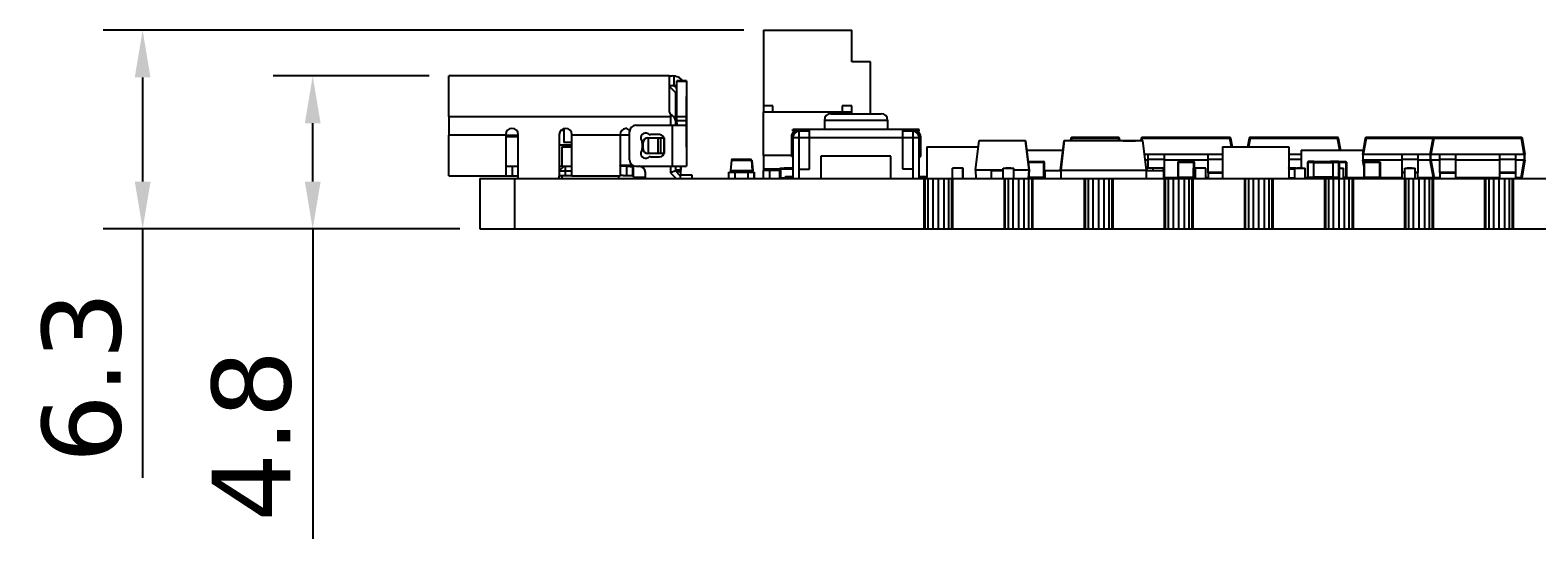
# Model space of a CAD drawing. Header units: millimetres. Extents: x 453.6 to 545.9, y 214.7 to 294.3.
# Drawn here: x 456.08 to 503.86, y 214.67 to 230.79 of the extents above; entities that cross this region are included whole.
import ezdxf

# ---------------------------------------------------------------- set-up
doc = ezdxf.new("R2010")
doc.units = ezdxf.units.MM
doc.header["$LTSCALE"] = 30.734
doc.header["$PDMODE"] = 3
doc.header["$PDSIZE"] = 0.3125
doc.layers.get('0').update_dxf_attribs({"linetype": 'CONTINUOUS'})
doc.layers.get('Defpoints').update_dxf_attribs({"linetype": 'CONTINUOUS'})
doc.layers.add('dim', color=6, linetype='CONTINUOUS', lineweight=9)
doc.styles.add('Verdana', font='verdana.ttf', dxfattribs={"height": 2.5})
doc.dimstyles.new('aaaaaaaa 3.0', dxfattribs={"dimtxt": 2.5, "dimasz": 1.5, "dimexe": 1.25, "dimexo": 0.625, "dimtad": 1, "dimdec": 1, "dimzin": 9, "dimdsep": 46, "dimtxsty": 'Verdana', "dimcen": 0, "dimazin": 0, "dimtfac": 1, "dimtofl": 0, "dimtmove": 0, "dimatfit": 3, "dimfxl": 1, "dimlwd": 25, "dimlwe": 25, "dimarcsym": 0})

# ---------------------------------------------------------------- blocks, each defined once
blk = doc.blocks.new('*D40')
at = {"layer": 'Defpoints', "color": 0}
for p in [(465.045, 229.34), (469.363, 229.34), (470.339, 224.491)]:
    blk.add_point(p, dxfattribs=at)
at = {"layer": 'dim', "color": 0, "lineweight": 25}
for p, q in [((468.738, 229.34), (463.795, 229.34)), ((465.045, 225.991), (465.045, 227.84)), ((469.714, 224.491), (463.795, 224.491)), ((465.045, 224.491), (465.045, 214.674))]:
    blk.add_line(p, q, dxfattribs=at)
at = {"layer": 'dim', "color": 0}
for points in [[(465.295, 227.84), (464.795, 227.84), (465.045, 229.34)], [(464.795, 225.991), (465.295, 225.991), (465.045, 224.491)]]:
    blk.add_solid(points, dxfattribs=at)
at = {"layer": 'dim', "color": 0, "insert": (463.113, 217.944), "char_height": 2.5, "attachment_point": 5, "rotation": 90, "style": 'Verdana'}
blk.add_mtext('4.8', dxfattribs=at)
blk = doc.blocks.new('*D41')
at = {"layer": 'Defpoints', "color": 0}
for p in [(479.336, 230.791), (459.652, 224.491), (470.339, 224.491)]:
    blk.add_point(p, dxfattribs=at)
at = {"layer": 'dim', "color": 0, "lineweight": 25}
for p, q in [((478.711, 230.791), (458.402, 230.791)), ((459.652, 229.291), (459.652, 225.991)), ((469.714, 224.491), (458.402, 224.491)), ((459.652, 224.491), (459.652, 216.607))]:
    blk.add_line(p, q, dxfattribs=at)
at = {"layer": 'dim', "color": 0}
for points in [[(459.902, 229.291), (459.402, 229.291), (459.652, 230.791)], [(459.402, 225.991), (459.902, 225.991), (459.652, 224.491)]]:
    blk.add_solid(points, dxfattribs=at)
at = {"layer": 'dim', "color": 0, "insert": (457.725, 219.799), "char_height": 2.5, "attachment_point": 5, "rotation": 90, "style": 'Verdana'}
blk.add_mtext('6.3', dxfattribs=at)

msp = doc.modelspace()

# ---------------------------------------------------------------- linework, layer by layer
at = {"linetype": 'Continuous'}
for p, q in [((479.336, 230.791), (479.336, 228.191)), ((479.336, 230.791), (482.136, 230.791)), ((482.136, 229.791), (482.136, 230.791)), ((469.363, 229.14), (469.363, 229.34)), ((476.343, 229.34), (469.363, 229.34)), ((476.343, 229.34), (476.343, 229.04)), ((476.344, 229.34), (476.444, 229.34)), ((476.494, 229.338), (476.494, 229.032)), ((482.736, 229.791), (482.136, 229.791)), ((482.736, 228.141), (482.736, 229.791)), ((469.363, 228.06), (469.363, 229.14)), ((476.343, 229.04), (476.343, 228.26)), ((476.543, 228.82), (476.343, 229.02)), ((476.344, 229.04), (476.593, 229.04)), ((476.345, 229.04), (476.345, 229.02)), ((476.545, 228.82), (476.345, 229.02)), ((476.547, 228.82), (476.347, 229.02)), ((476.593, 229.18), (476.593, 229.183)), ((476.893, 229.183), (476.593, 229.183)), ((476.593, 227.856), (476.593, 229.18)), ((476.593, 229.18), (476.893, 229.18)), ((476.893, 229.183), (476.893, 227.93)), ((476.543, 228.82), (476.543, 227.914)), ((476.545, 228.82), (476.545, 228.01)), ((476.547, 228.82), (476.547, 228.01)), ((476.895, 227.08), (476.895, 228.69)), ((476.895, 228.69), (476.895, 227.93)), ((476.897, 227.08), (476.897, 228.69)), ((479.636, 228.391), (479.336, 228.391)), ((479.636, 228.191), (479.636, 228.391)), ((481.836, 228.391), (481.836, 228.191)), ((482.136, 228.391), (481.836, 228.391)), ((482.136, 228.191), (482.136, 228.391)), ((469.363, 228.06), (469.363, 227.46)), ((469.363, 228.06), (476.393, 228.06)), ((476.393, 228.06), (476.393, 227.78)), ((476.479, 228.06), (476.543, 228.06)), ((476.543, 227.914), (476.543, 227.782)), ((476.593, 228.06), (476.893, 228.06)), ((476.593, 227.93), (476.893, 227.93)), ((476.893, 227.93), (476.893, 226.48)), ((479.337, 226.816), (479.337, 228.191)), ((482.137, 228.191), (479.337, 228.191)), ((481.271, 227.941), (481.271, 227.641)), ((481.271, 227.941), (483.273, 227.941)), ((481.471, 228.141), (483.071, 228.141)), ((482.137, 228.141), (482.137, 228.191)), ((483.271, 227.941), (483.271, 227.641)), ((483.273, 227.941), (483.273, 227.641)), ((469.363, 226.38), (469.363, 227.46)), ((471.163, 227.46), (469.363, 227.46)), ((471.163, 227.48), (471.163, 226.48)), ((471.563, 227.45), (471.163, 227.45)), ((471.563, 226.091), (471.563, 227.48)), ((472.863, 227.48), (472.863, 226.18)), ((473.003, 227.61), (472.914, 227.61)), ((473.003, 227.669), (473.003, 227.236)), ((473.263, 226.333), (473.263, 227.48)), ((475.093, 227.46), (473.263, 227.46)), ((474.793, 227.48), (474.793, 226.501)), ((475.093, 226.68), (475.093, 227.58)), ((475.293, 227.78), (476.874, 227.78)), ((476.043, 227.48), (475.759, 227.48)), ((476.443, 227.78), (476.443, 226.48)), ((480.271, 227.591), (480.271, 227.641)), ((484.271, 227.641), (480.271, 227.641)), ((480.794, 227.591), (480.271, 227.591)), ((480.47, 226.091), (480.471, 227.591)), ((480.794, 227.393), (480.794, 227.641)), ((483.747, 227.641), (483.747, 227.393)), ((484.273, 227.591), (483.747, 227.591)), ((484.071, 227.591), (484.07, 226.091)), ((484.271, 227.591), (484.271, 227.641)), ((484.273, 227.641), (484.271, 227.641)), ((484.273, 227.591), (484.273, 227.641)), ((471.563, 227.41), (471.163, 227.41)), ((471.165, 227.41), (471.165, 226.48)), ((471.167, 227.41), (471.167, 226.499)), ((472.863, 227.16), (473.263, 227.16)), ((472.865, 226.48), (472.865, 227.16)), ((472.867, 226.48), (472.867, 227.16)), ((472.943, 227.091), (472.943, 226.48)), ((472.943, 227.091), (473.263, 227.091)), ((473.263, 227.236), (473.003, 227.236)), ((475.493, 227.215), (475.493, 227.046)), ((475.523, 227.03), (475.523, 227.23)), ((475.673, 227.38), (476.184, 227.38)), ((475.677, 227.38), (475.677, 226.88)), ((475.995, 226.88), (475.995, 227.38)), ((476.079, 226.88), (476.079, 227.38)), ((476.185, 227.378), (476.185, 226.883)), ((476.193, 226.93), (476.193, 227.33)), ((476.895, 227.08), (476.895, 226.48)), ((476.897, 227.08), (476.897, 226.48)), ((480.221, 227.396), (480.221, 226.791)), ((480.271, 227.391), (480.271, 226.091)), ((480.271, 227.391), (480.794, 227.391)), ((480.794, 226.39), (480.794, 227.393)), ((480.794, 227.393), (483.747, 227.393)), ((480.794, 227.393), (483.747, 227.393)), ((483.747, 227.393), (483.747, 226.395)), ((483.747, 227.391), (484.271, 227.391)), ((484.271, 227.391), (484.271, 227.395)), ((484.271, 226.091), (484.271, 227.391)), ((484.321, 226.791), (484.321, 227.396)), ((484.323, 226.791), (484.323, 227.396)), ((484.515, 227.091), (484.515, 226.134)), ((484.515, 227.091), (486.148, 227.091)), ((486.057, 226.35), (486.173, 227.291)), ((486.173, 227.291), (487.642, 227.291)), ((487.757, 226.351), (487.642, 227.291)), ((487.643, 227.286), (487.758, 226.351)), ((487.679, 226.991), (488.837, 226.991)), ((488.758, 226.351), (488.874, 227.291)), ((488.772, 226.351), (488.887, 227.291)), ((488.874, 227.291), (491.357, 227.291)), ((489.082, 227.291), (489.097, 227.374)), ((489.116, 227.374), (489.102, 227.291)), ((489.116, 227.374), (489.116, 227.391)), ((490.594, 227.391), (489.116, 227.391)), ((489.116, 227.374), (490.594, 227.374)), ((490.594, 227.391), (490.594, 227.374)), ((490.609, 227.291), (490.594, 227.374)), ((490.614, 227.374), (490.629, 227.291)), ((490.629, 227.291), (490.614, 227.374)), ((490.747, 227.291), (490.747, 227.286)), ((490.747, 227.286), (491.138, 227.286)), ((491.138, 227.291), (491.138, 227.286)), ((491.314, 227.291), (491.329, 227.374)), ((491.349, 227.374), (491.334, 227.291)), ((491.349, 227.374), (491.349, 227.391)), ((494.127, 227.391), (491.349, 227.391)), ((491.349, 227.374), (494.127, 227.374)), ((491.357, 227.291), (491.472, 226.351)), ((493.896, 227.091), (493.896, 226.092)), ((493.896, 227.091), (495.996, 227.091)), ((494.127, 227.391), (494.127, 227.374)), ((494.177, 227.091), (494.127, 227.374)), ((494.146, 227.374), (494.196, 227.091)), ((494.696, 227.091), (494.746, 227.374)), ((494.766, 227.374), (494.716, 227.091)), ((494.766, 227.374), (494.766, 227.391)), ((497.544, 227.391), (494.766, 227.391)), ((494.766, 227.374), (497.544, 227.374)), ((495.996, 227.091), (495.996, 226.092)), ((495.997, 227.091), (495.997, 226.092)), ((496.387, 226.991), (496.387, 226.426)), ((496.387, 226.991), (498.362, 226.991)), ((497.544, 227.391), (497.544, 227.374)), ((497.611, 226.991), (497.544, 227.374)), ((497.563, 227.374), (497.631, 226.991)), ((498.338, 226.856), (498.429, 227.374)), ((498.449, 227.374), (498.357, 226.856)), ((498.449, 227.374), (498.449, 227.391)), ((503.37, 227.391), (498.449, 227.391)), ((498.449, 227.374), (500.573, 227.374)), ((500.482, 226.856), (500.573, 227.374)), ((500.593, 227.374), (500.501, 226.856)), ((500.593, 227.374), (500.593, 227.391)), ((500.593, 227.374), (503.37, 227.374)), ((503.37, 227.391), (503.37, 227.374)), ((503.462, 226.856), (503.37, 227.374)), ((503.39, 227.374), (503.482, 226.856)), ((471.163, 226.48), (471.163, 226.18)), ((471.164, 226.48), (471.563, 226.48)), ((471.364, 226.48), (471.364, 226.18)), ((473.013, 226.48), (472.863, 226.33)), ((472.863, 226.48), (473.263, 226.48)), ((473.063, 226.18), (473.063, 226.48)), ((474.793, 226.501), (474.793, 226.196)), ((475.21, 226.5), (474.793, 226.5)), ((474.993, 226.48), (474.993, 226.18)), ((474.993, 226.48), (475.094, 226.48)), ((475.141, 226.47), (475.213, 226.47)), ((475.193, 226.18), (475.193, 226.47)), ((475.213, 226.13), (475.213, 226.499)), ((475.293, 226.48), (476.893, 226.48)), ((476.184, 226.88), (475.673, 226.88)), ((475.759, 226.78), (476.043, 226.78)), ((476.393, 226.48), (476.393, 226.268)), ((476.543, 226.48), (476.543, 226.33)), ((476.713, 226.2), (476.713, 226.48)), ((476.715, 226.35), (476.715, 226.48)), ((476.716, 226.48), (476.716, 226.35)), ((476.717, 226.35), (476.717, 226.48)), ((478.322, 226.673), (478.293, 226.341)), ((478.322, 226.673), (478.965, 226.673)), ((478.945, 226.691), (478.342, 226.691)), ((478.947, 226.691), (478.945, 226.691)), ((478.993, 226.341), (478.965, 226.673)), ((478.994, 226.341), (478.965, 226.673)), ((478.965, 226.673), (478.967, 226.673)), ((478.995, 226.341), (478.967, 226.673)), ((478.967, 226.673), (478.995, 226.341)), ((479.337, 226.816), (479.337, 226.391)), ((480.221, 226.816), (479.337, 226.816)), ((480.271, 226.791), (480.221, 226.791)), ((481.157, 226.799), (481.157, 226.091)), ((483.378, 226.799), (481.157, 226.799)), ((483.378, 226.091), (483.378, 226.799)), ((484.271, 226.791), (484.323, 226.791)), ((484.273, 226.141), (484.273, 226.791)), ((487.726, 226.606), (488.24, 226.606)), ((487.74, 226.495), (487.74, 226.626)), ((487.74, 226.626), (488.22, 226.626)), ((488.22, 226.626), (488.22, 226.106)), ((488.24, 226.126), (488.24, 226.606)), ((488.24, 226.606), (488.24, 226.126)), ((493.896, 226.856), (491.41, 226.856)), ((491.538, 226.676), (491.432, 226.676)), ((491.538, 226.416), (491.538, 226.856)), ((491.538, 226.701), (492.038, 226.701)), ((492.038, 226.856), (492.038, 226.271)), ((493.438, 226.676), (492.038, 226.676)), ((492.476, 226.606), (492.476, 226.126)), ((492.476, 226.606), (492.996, 226.606)), ((492.496, 226.606), (492.496, 226.626)), ((492.496, 226.626), (492.976, 226.626)), ((492.496, 226.106), (492.496, 226.606)), ((492.976, 226.626), (492.976, 226.416)), ((492.996, 226.416), (492.996, 226.606)), ((492.996, 226.606), (492.996, 226.416)), ((493.438, 226.271), (493.438, 226.856)), ((493.438, 226.701), (493.896, 226.701)), ((493.896, 226.641), (493.896, 226.136)), ((493.896, 226.641), (493.896, 226.641)), ((496.387, 226.856), (495.997, 226.856)), ((495.997, 226.701), (496.387, 226.701)), ((496.59, 226.606), (496.59, 226.126)), ((496.59, 226.606), (496.79, 226.606)), ((496.61, 226.606), (496.61, 226.626)), ((496.79, 226.626), (496.61, 226.626)), ((496.61, 226.106), (496.61, 226.606)), ((496.79, 226.626), (496.79, 226.616)), ((496.79, 226.616), (496.79, 226.626)), ((496.79, 226.106), (496.79, 226.616)), ((497.39, 226.616), (496.79, 226.616)), ((496.79, 226.596), (497.39, 226.596)), ((497.32, 226.616), (497.32, 226.626)), ((497.57, 226.626), (497.32, 226.626)), ((497.39, 226.626), (497.39, 226.106)), ((497.39, 226.606), (497.59, 226.606)), ((497.57, 226.626), (497.57, 226.106)), ((497.57, 226.626), (497.8, 226.626)), ((497.59, 226.126), (497.59, 226.606)), ((497.59, 226.606), (497.59, 226.126)), ((497.59, 226.606), (497.82, 226.606)), ((497.8, 226.626), (497.8, 226.106)), ((497.82, 226.126), (497.82, 226.606)), ((497.82, 226.606), (497.82, 226.126)), ((498.338, 226.856), (498.338, 226.676)), ((498.371, 226.485), (498.338, 226.676)), ((498.357, 226.676), (498.371, 226.596)), ((499.588, 226.676), (498.357, 226.676)), ((498.358, 226.676), (498.358, 226.856)), ((500.482, 226.856), (498.358, 226.856)), ((498.371, 226.606), (498.371, 226.126)), ((498.371, 226.606), (498.891, 226.606)), ((498.391, 226.606), (498.391, 226.626)), ((498.391, 226.626), (498.872, 226.626)), ((498.391, 226.106), (498.391, 226.606)), ((498.871, 226.626), (498.871, 226.106)), ((498.891, 226.126), (498.891, 226.606)), ((498.892, 226.606), (498.892, 226.126)), ((499.588, 226.271), (499.588, 226.856)), ((499.588, 226.701), (500.088, 226.701)), ((500.088, 226.856), (500.088, 226.271)), ((500.482, 226.676), (500.088, 226.676)), ((500.482, 226.856), (500.482, 226.676)), ((500.582, 226.107), (500.482, 226.676)), ((500.782, 226.676), (500.501, 226.676)), ((500.501, 226.676), (500.602, 226.107)), ((500.502, 226.676), (500.502, 226.856)), ((503.462, 226.856), (500.502, 226.856)), ((500.782, 226.271), (500.782, 226.856)), ((500.782, 226.701), (501.282, 226.701)), ((501.282, 226.856), (501.282, 226.271)), ((502.682, 226.676), (501.282, 226.676)), ((502.682, 226.271), (502.682, 226.856)), ((502.682, 226.701), (503.182, 226.701)), ((503.182, 226.856), (503.182, 226.271)), ((503.462, 226.676), (503.182, 226.676)), ((503.362, 226.107), (503.462, 226.676)), ((503.482, 226.676), (503.381, 226.107)), ((503.462, 226.856), (503.462, 226.676)), ((503.482, 226.676), (503.482, 226.856)), ((469.363, 226.18), (469.363, 226.38)), ((469.363, 226.18), (471.163, 226.18)), ((470.333, 226.091), (470.332, 226.091)), ((470.339, 226.091), (470.339, 224.491)), ((470.339, 226.091), (531.75, 226.091)), ((471.164, 226.18), (471.563, 226.18)), ((471.439, 226.091), (471.439, 224.491)), ((472.863, 226.33), (473.258, 226.33)), ((473.247, 226.18), (472.863, 226.18)), ((472.943, 226.18), (472.943, 226.091)), ((473.258, 226.33), (473.262, 226.334)), ((473.263, 226.183), (473.263, 226.333)), ((473.263, 226.18), (474.793, 226.18)), ((474.743, 226.18), (474.743, 226.091)), ((474.743, 226.18), (474.743, 226.091)), ((475.193, 226.18), (474.993, 226.18)), ((475.213, 226.18), (475.194, 226.18)), ((475.213, 226.13), (475.593, 226.13)), ((475.413, 226.13), (475.413, 226.091)), ((475.593, 226.091), (475.593, 226.28)), ((476.543, 226.33), (476.393, 226.268)), ((476.393, 226.268), (476.571, 226.091)), ((476.713, 226.35), (476.543, 226.35)), ((476.693, 226.18), (476.543, 226.33)), ((476.713, 226.3), (476.573, 226.3)), ((477.072, 226.2), (476.673, 226.2)), ((476.693, 226.18), (476.693, 226.091)), ((477.072, 226.091), (477.072, 226.2)), ((477.074, 226.091), (477.074, 226.2)), ((478.243, 226.091), (478.243, 226.291)), ((478.243, 226.291), (479.043, 226.291)), ((478.293, 226.341), (478.293, 226.291)), ((478.293, 226.341), (478.995, 226.341)), ((478.443, 226.091), (478.443, 226.291)), ((478.843, 226.291), (478.843, 226.091)), ((478.993, 226.291), (478.993, 226.341)), ((478.994, 226.291), (478.994, 226.341)), ((478.995, 226.291), (478.995, 226.341)), ((478.995, 226.341), (478.995, 226.291)), ((479.043, 226.091), (479.043, 226.291)), ((479.044, 226.091), (479.044, 226.291)), ((479.044, 226.291), (479.045, 226.291)), ((479.045, 226.291), (479.045, 226.091)), ((479.045, 226.291), (479.045, 226.091)), ((479.337, 226.391), (479.337, 226.341)), ((479.858, 226.391), (479.337, 226.391)), ((479.337, 226.091), (479.337, 226.341)), ((479.858, 226.341), (479.337, 226.341)), ((479.537, 226.091), (479.537, 226.341)), ((479.858, 226.091), (479.858, 226.416)), ((479.858, 226.416), (480.271, 226.416)), ((479.883, 226.116), (479.883, 226.391)), ((480.271, 226.391), (479.883, 226.391)), ((479.883, 226.116), (480.021, 226.116)), ((479.908, 226.416), (479.908, 226.391)), ((479.958, 226.391), (479.958, 226.416)), ((479.958, 226.091), (479.958, 226.116)), ((479.958, 226.116), (479.958, 226.091)), ((479.994, 226.416), (479.994, 226.426)), ((479.994, 226.426), (480.096, 226.426)), ((480.021, 226.121), (480.021, 226.091)), ((480.021, 226.121), (480.271, 226.121)), ((480.041, 226.091), (480.041, 226.141)), ((480.271, 226.141), (480.041, 226.141)), ((480.045, 226.416), (480.045, 226.426)), ((480.096, 226.416), (480.096, 226.426)), ((480.11, 226.416), (480.11, 226.426)), ((480.11, 226.426), (480.212, 226.426)), ((480.212, 226.416), (480.212, 226.426)), ((480.225, 226.416), (480.225, 226.426)), ((480.225, 226.426), (480.271, 226.426)), ((480.47, 226.39), (480.794, 226.39)), ((483.747, 226.395), (484.07, 226.395)), ((484.501, 226.141), (484.271, 226.141)), ((484.271, 226.121), (484.521, 226.121)), ((484.425, 226.091), (484.425, 224.491)), ((484.455, 226.091), (484.455, 224.491)), ((484.501, 226.141), (484.501, 226.091)), ((484.503, 226.141), (484.501, 226.141)), ((484.503, 226.141), (484.503, 226.14)), ((484.521, 226.091), (484.521, 226.121)), ((484.523, 226.091), (484.523, 226.092)), ((484.554, 226.091), (484.554, 224.491)), ((484.703, 226.091), (484.703, 224.491)), ((484.879, 226.091), (484.879, 224.491)), ((485.054, 226.091), (485.054, 224.491)), ((485.203, 226.091), (485.203, 224.491)), ((485.302, 226.091), (485.302, 224.491)), ((485.331, 226.091), (485.331, 226.416)), ((485.661, 226.416), (485.331, 226.416)), ((485.332, 226.091), (485.332, 224.491)), ((485.423, 226.416), (485.423, 226.426)), ((485.423, 226.426), (485.585, 226.426)), ((485.427, 226.416), (485.427, 226.426)), ((485.577, 226.416), (485.577, 226.426)), ((485.581, 226.416), (485.581, 226.426)), ((485.581, 226.416), (485.581, 226.426)), ((485.585, 226.416), (485.585, 226.426)), ((485.661, 226.091), (485.661, 226.416)), ((485.661, 226.091), (485.661, 226.416)), ((485.666, 226.416), (485.661, 226.416)), ((485.666, 226.091), (485.666, 226.416)), ((485.666, 226.091), (485.666, 226.416)), ((485.842, 226.091), (485.842, 226.092)), ((486.042, 226.092), (486.042, 226.091)), ((486.942, 226.351), (486.057, 226.351)), ((486.057, 226.35), (486.071, 226.091)), ((486.557, 226.341), (486.557, 226.091)), ((486.557, 226.341), (486.942, 226.341)), ((486.942, 226.091), (486.942, 226.416)), ((486.942, 226.416), (487.272, 226.416)), ((486.965, 226.091), (486.965, 224.491)), ((486.995, 226.091), (486.995, 224.491)), ((487.023, 226.416), (487.023, 226.426)), ((487.023, 226.426), (487.181, 226.426)), ((487.094, 226.091), (487.094, 224.491)), ((487.102, 226.416), (487.102, 226.426)), ((487.181, 226.416), (487.181, 226.426)), ((487.243, 226.091), (487.243, 224.491)), ((487.272, 226.091), (487.272, 226.416)), ((487.757, 226.351), (487.272, 226.351)), ((487.273, 226.091), (487.273, 226.416)), ((487.419, 226.091), (487.419, 224.491)), ((487.594, 226.091), (487.594, 224.491)), ((487.743, 226.091), (487.757, 226.351)), ((487.743, 226.091), (487.743, 224.491)), ((487.758, 226.351), (487.744, 226.091)), ((487.745, 226.106), (488.258, 226.106)), ((488.24, 226.126), (487.746, 226.126)), ((487.842, 226.091), (487.842, 224.491)), ((487.872, 226.091), (487.872, 224.491)), ((488.258, 226.111), (488.232, 226.111)), ((488.258, 226.091), (488.258, 226.341)), ((488.258, 226.341), (488.772, 226.341)), ((488.272, 226.091), (488.272, 226.341)), ((488.758, 226.341), (488.758, 226.351)), ((488.758, 226.351), (491.472, 226.351)), ((488.772, 226.091), (488.772, 226.351)), ((489.505, 226.091), (489.505, 224.491)), ((489.535, 226.091), (489.535, 224.491)), ((489.634, 226.091), (489.634, 224.491)), ((489.783, 226.091), (489.783, 224.491)), ((489.959, 226.091), (489.959, 224.491)), ((490.134, 226.091), (490.134, 224.491)), ((490.283, 226.091), (490.283, 224.491)), ((490.382, 226.091), (490.382, 224.491)), ((490.412, 226.091), (490.412, 224.491)), ((491.472, 226.351), (491.472, 226.091)), ((491.472, 226.341), (492.022, 226.341)), ((491.5, 226.341), (491.5, 226.416)), ((492.019, 226.416), (491.5, 226.416)), ((491.592, 226.416), (491.592, 226.426)), ((491.592, 226.426), (491.749, 226.426)), ((491.595, 226.416), (491.595, 226.426)), ((491.689, 226.341), (491.689, 226.416)), ((491.745, 226.416), (491.745, 226.426)), ((491.749, 226.416), (491.749, 226.426)), ((491.77, 226.416), (491.77, 226.426)), ((491.77, 226.426), (491.927, 226.426)), ((491.848, 226.416), (491.848, 226.426)), ((491.927, 226.416), (491.927, 226.426)), ((492.019, 226.341), (492.019, 226.416)), ((492.019, 226.341), (492.019, 226.416)), ((492.022, 226.341), (492.022, 226.091)), ((492.022, 226.288), (492.038, 226.288)), ((492.022, 226.271), (492.038, 226.271)), ((492.038, 226.271), (492.038, 226.091)), ((492.49, 226.107), (492.038, 226.107)), ((492.045, 226.091), (492.045, 224.491)), ((492.075, 226.091), (492.075, 224.491)), ((492.174, 226.091), (492.174, 224.491)), ((492.323, 226.091), (492.323, 224.491)), ((492.973, 226.126), (492.476, 226.126)), ((492.496, 226.106), (492.973, 226.106)), ((492.499, 226.091), (492.499, 224.491)), ((492.674, 226.091), (492.674, 224.491)), ((492.823, 226.091), (492.823, 224.491)), ((492.84, 226.091), (492.84, 226.106)), ((492.922, 226.091), (492.922, 224.491)), ((492.952, 226.091), (492.952, 224.491)), ((492.973, 226.091), (492.973, 226.416)), ((493.369, 226.416), (492.973, 226.416)), ((492.996, 226.426), (493.289, 226.426)), ((493.039, 226.091), (493.039, 226.416)), ((493.064, 226.416), (493.064, 226.426)), ((493.068, 226.416), (493.068, 226.426)), ((493.131, 226.416), (493.131, 226.426)), ((493.135, 226.416), (493.135, 226.426)), ((493.285, 226.416), (493.285, 226.426)), ((493.289, 226.416), (493.289, 226.426)), ((493.369, 226.091), (493.369, 226.416)), ((493.369, 226.091), (493.369, 226.416)), ((493.438, 226.107), (493.369, 226.107)), ((493.438, 226.288), (493.896, 226.288)), ((493.438, 226.271), (493.438, 226.091)), ((493.438, 226.271), (493.896, 226.271)), ((493.896, 226.136), (493.896, 226.136)), ((493.938, 226.092), (493.938, 226.091)), ((494.131, 226.092), (494.131, 226.091)), ((494.361, 226.092), (494.361, 226.091)), ((494.361, 226.092), (494.361, 226.091)), ((494.361, 226.092), (494.361, 226.091)), ((494.361, 226.092), (494.361, 226.091)), ((494.39, 226.091), (494.39, 226.092)), ((494.457, 226.091), (494.457, 226.092)), ((494.557, 226.092), (494.557, 226.091)), ((494.557, 226.091), (494.557, 226.092)), ((494.585, 226.091), (494.585, 224.491)), ((494.615, 226.091), (494.615, 224.491)), ((494.631, 226.092), (494.631, 226.091)), ((494.714, 226.091), (494.714, 224.491)), ((494.86, 226.092), (494.86, 226.091)), ((494.861, 226.092), (494.861, 226.091)), ((494.861, 226.092), (494.861, 226.091)), ((494.861, 226.092), (494.861, 226.091)), ((494.863, 226.091), (494.863, 224.491)), ((494.97, 226.092), (494.97, 226.091)), ((495.037, 226.092), (495.037, 226.091)), ((495.039, 226.091), (495.039, 224.491)), ((495.131, 226.092), (495.131, 226.091)), ((495.214, 226.091), (495.214, 224.491)), ((495.36, 226.092), (495.36, 226.091)), ((495.361, 226.092), (495.361, 226.091)), ((495.361, 226.092), (495.361, 226.091)), ((495.361, 226.092), (495.361, 226.091)), ((495.363, 226.091), (495.363, 224.491)), ((495.462, 226.091), (495.462, 224.491)), ((495.492, 226.091), (495.492, 224.491)), ((495.734, 226.091), (495.734, 226.092)), ((495.746, 226.091), (495.746, 226.092)), ((495.846, 226.091), (495.846, 226.092)), ((495.846, 226.092), (495.846, 226.091)), ((495.905, 226.091), (495.905, 226.092)), ((495.997, 226.416), (496.519, 226.416)), ((496.189, 226.391), (495.997, 226.391)), ((495.997, 226.116), (496.189, 226.116)), ((495.998, 226.416), (495.998, 226.426)), ((495.998, 226.426), (496.099, 226.426)), ((496.099, 226.416), (496.099, 226.426)), ((496.113, 226.416), (496.113, 226.426)), ((496.113, 226.426), (496.215, 226.426)), ((496.163, 226.416), (496.163, 226.426)), ((496.189, 226.091), (496.189, 226.416)), ((496.215, 226.416), (496.215, 226.426)), ((496.251, 226.416), (496.251, 226.426)), ((496.251, 226.426), (496.428, 226.426)), ((496.27, 226.416), (496.27, 226.426)), ((496.349, 226.416), (496.349, 226.426)), ((496.428, 226.416), (496.428, 226.426)), ((496.519, 226.091), (496.519, 226.416)), ((496.519, 226.091), (496.519, 226.416)), ((496.598, 226.111), (496.519, 226.111)), ((496.604, 226.107), (496.519, 226.107)), ((496.79, 226.126), (496.59, 226.126)), ((496.61, 226.106), (496.79, 226.106)), ((497.39, 226.136), (496.79, 226.136)), ((496.79, 226.116), (496.79, 226.106)), ((496.79, 226.116), (497.39, 226.116)), ((497.307, 226.111), (496.79, 226.111)), ((496.79, 226.106), (496.792, 226.106)), ((496.792, 226.106), (496.792, 226.111)), ((496.792, 226.111), (496.792, 226.106)), ((497.313, 226.107), (496.792, 226.107)), ((497.125, 226.091), (497.125, 224.491)), ((497.155, 226.091), (497.155, 224.491)), ((497.254, 226.091), (497.254, 224.491)), ((497.32, 226.106), (497.32, 226.116)), ((497.32, 226.106), (497.57, 226.106)), ((497.59, 226.126), (497.39, 226.126)), ((497.395, 226.091), (497.395, 226.106)), ((497.403, 226.091), (497.403, 224.491)), ((497.579, 226.091), (497.579, 224.491)), ((497.59, 226.426), (497.633, 226.426)), ((497.59, 226.416), (497.725, 226.416)), ((497.633, 226.416), (497.633, 226.426)), ((497.725, 226.091), (497.725, 226.416)), ((497.725, 226.091), (497.725, 226.416)), ((497.82, 226.126), (497.725, 226.126)), ((497.725, 226.106), (497.8, 226.106)), ((497.754, 226.091), (497.754, 224.491)), ((498.379, 226.111), (497.812, 226.111)), ((497.903, 226.091), (497.903, 224.491)), ((498.002, 226.091), (498.002, 224.491)), ((498.032, 226.091), (498.032, 224.491)), ((498.891, 226.126), (498.371, 226.126)), ((498.391, 226.106), (498.872, 226.106)), ((498.444, 226.106), (498.441, 226.106)), ((498.448, 226.106), (498.445, 226.106)), ((499.588, 226.107), (498.878, 226.107)), ((499.588, 226.288), (499.672, 226.288)), ((499.588, 226.091), (499.588, 226.271)), ((499.672, 226.271), (499.588, 226.271)), ((499.665, 226.091), (499.665, 224.491)), ((499.672, 226.091), (499.672, 226.416)), ((499.672, 226.416), (500.002, 226.416)), ((499.695, 226.091), (499.695, 224.491)), ((499.753, 226.416), (499.753, 226.426)), ((499.753, 226.426), (499.911, 226.426)), ((499.794, 226.091), (499.794, 224.491)), ((499.832, 226.416), (499.832, 226.426)), ((499.911, 226.416), (499.911, 226.426)), ((499.943, 226.091), (499.943, 224.491)), ((500.002, 226.091), (500.002, 226.416)), ((500.002, 226.288), (500.088, 226.288)), ((500.088, 226.271), (500.002, 226.271)), ((500.003, 226.091), (500.003, 226.416)), ((500.088, 226.091), (500.088, 226.271)), ((500.582, 226.107), (500.088, 226.107)), ((500.119, 226.091), (500.119, 224.491)), ((500.294, 226.091), (500.294, 224.491)), ((500.443, 226.091), (500.443, 224.491)), ((500.542, 226.091), (500.542, 224.491)), ((500.572, 226.091), (500.572, 224.491)), ((500.781, 226.107), (500.602, 226.107)), ((500.781, 226.271), (500.781, 226.091)), ((500.781, 226.271), (501.281, 226.271)), ((500.782, 226.288), (501.282, 226.288)), ((501.281, 226.271), (501.281, 226.091)), ((502.681, 226.107), (501.281, 226.107)), ((502.205, 226.091), (502.205, 224.491)), ((502.235, 226.091), (502.235, 224.491)), ((502.334, 226.091), (502.334, 224.491)), ((502.483, 226.091), (502.483, 224.491)), ((502.659, 226.091), (502.659, 224.491)), ((502.681, 226.271), (503.181, 226.271)), ((502.681, 226.271), (502.681, 226.091)), ((502.682, 226.288), (503.182, 226.288)), ((502.834, 226.091), (502.834, 224.491)), ((502.983, 226.091), (502.983, 224.491)), ((503.082, 226.091), (503.082, 224.491)), ((503.112, 226.091), (503.112, 224.491)), ((503.181, 226.271), (503.181, 226.091)), ((503.362, 226.107), (503.181, 226.107)), ((470.339, 224.491), (531.75, 224.491))]:
    msp.add_line(p, q, dxfattribs=at)
for centre, radius, start, end in [((476.444, 228.89), 0.45, 40.849, 90.0001), ((476.444, 228.89), 0.15, 2.4792, 89.9998), ((476.543, 228.26), 0.2, 180, 239.999), ((476.343, 227.914), 0.2, 0, 60.0028), ((481.471, 227.941), 0.2, 90, 180), ((483.071, 227.941), 0.2, 0, 90), ((483.073, 227.941), 0.2, 0, 90), ((471.363, 227.48), 0.2, 0, 180), ((473.063, 227.48), 0.2, 0, 180), ((474.993, 227.48), 0.2, 97.1808, 180), ((474.943, 227.48), 0.2, 39.2861, 82.8192), ((475.293, 227.58), 0.2, 90, 180), ((475.593, 227.38), 0.15, 56.4427, 213.5573), ((475.759, 227.63), 0.15, 236.4427, 270), ((476.043, 227.33), 0.15, 0, 90), ((480.471, 227.391), 0.25, 126.686, 178.902), ((480.471, 227.391), 0.2, 90, 180), ((484.071, 227.391), 0.2, 0, 90), ((484.071, 227.391), 0.25, 1.098, 53.314), ((484.073, 227.391), 0.25, 1.098, 53.314), ((475.593, 226.88), 0.15, 146.4427, 303.5573), ((475.343, 227.215), 0.15, 0, 33.5573), ((475.343, 227.046), 0.15, 326.4427, 0), ((475.673, 227.23), 0.15, 90, 180), ((475.673, 227.03), 0.15, 180, 270), ((489.116, 227.371), 0.02, 90, 170), ((490.594, 227.371), 0.02, 10, 90), ((490.595, 227.371), 0.02, 10, 90), ((491.349, 227.371), 0.02, 90, 170), ((494.127, 227.371), 0.02, 10, 90), ((494.127, 227.371), 0.02, 10, 90), ((494.766, 227.371), 0.02, 90, 170), ((497.544, 227.371), 0.02, 10, 90), ((497.544, 227.371), 0.02, 10, 90), ((498.449, 227.371), 0.02, 90, 170), ((500.593, 227.371), 0.02, 90, 170), ((503.37, 227.371), 0.02, 10, 90), ((503.371, 227.371), 0.02, 10, 90), ((474.801, 226.501), 0.008, 180.0323, 185.132), ((475.293, 226.68), 0.2, 180, 270), ((475.393, 226.28), 0.2, 0, 90), ((475.759, 226.63), 0.15, 90, 123.5573), ((476.043, 226.93), 0.15, 270, 0), ((478.342, 226.671), 0.02, 90.0036, 175.1012), ((478.945, 226.671), 0.02, 4.8985, 89.9935), ((478.947, 226.671), 0.02, 4.8994, 89.9936), ((487.74, 226.606), 0.02, 90, 140.0954), ((488.22, 226.606), 0.02, 0, 90), ((488.22, 226.606), 0.02, 0, 90), ((492.496, 226.606), 0.02, 90, 180), ((492.976, 226.606), 0.02, 0, 90), ((492.976, 226.606), 0.02, 0, 90), ((496.61, 226.606), 0.02, 90, 180), ((497.32, 226.606), 0.02, 90, 150), ((497.57, 226.606), 0.02, 0, 90), ((497.57, 226.606), 0.02, 0, 90), ((497.8, 226.606), 0.02, 0, 90), ((497.8, 226.606), 0.02, 0, 90), ((498.391, 226.606), 0.02, 90, 180), ((498.871, 226.606), 0.02, 0, 90), ((498.872, 226.606), 0.02, 0, 90), ((472.713, 226.18), 0.15, 323.279, 0), ((472.715, 226.18), 0.15, 323.279, 0), ((472.717, 226.18), 0.15, 323.279, 0), ((480.041, 226.121), 0.02, 90, 180), ((484.501, 226.121), 0.02, 0, 90), ((484.501, 226.121), 0.02, 0, 90), ((484.503, 226.121), 0.02, 52.4425, 90), ((484.503, 226.121), 0.02, 53.0267, 90), ((488.22, 226.126), 0.02, 270, 0), ((488.22, 226.126), 0.02, 270, 0), ((492.496, 226.126), 0.02, 180, 270), ((496.61, 226.126), 0.02, 180, 270), ((497.32, 226.126), 0.02, 210, 270), ((497.319, 226.126), 0.02, 230.9365, 270), ((497.57, 226.126), 0.02, 270, 0), ((497.57, 226.126), 0.02, 270, 0), ((497.8, 226.126), 0.02, 270, 0), ((497.8, 226.126), 0.02, 270, 0), ((498.391, 226.126), 0.02, 180, 270), ((498.444, 226.15), 0.044, 270.0106, 270.9241), ((498.871, 226.126), 0.02, 270, 0), ((498.872, 226.126), 0.02, 270, 0)]:
    msp.add_arc(centre, radius, start, end, dxfattribs=at)
msp.add_ellipse((477.673, 228.06), major_axis=(1.28, 0), ratio=0.999825, start_param=3.090151, end_param=3.141593, dxfattribs=at)
for points, knots in [([(476.593, 227.856), (476.593, 227.845), (476.593, 227.831), (476.589, 227.813), (476.585, 227.802), (476.577, 227.794), (476.568, 227.787), (476.556, 227.783), (476.548, 227.782), (476.544, 227.782)], [0, 0, 0, 0, 0.297362, 0.424155, 0.537542, 0.643407, 0.750841, 0.868241, 1, 1, 1, 1]), ([(476.893, 227.856), (476.893, 227.845), (476.893, 227.827), (476.891, 227.805), (476.888, 227.792), (476.884, 227.785), (476.88, 227.781), (476.876, 227.78), (476.874, 227.78)], [0, 0, 0, 0, 0.379406, 0.670639, 0.779109, 0.864778, 0.934298, 1, 1, 1, 1]), ([(489.097, 227.374), (489.097, 227.374), (489.097, 227.375), (489.098, 227.375), (489.098, 227.375)], [0, 0, 0, 0, 0.169223, 1, 1, 1, 1]), ([(489.098, 227.375), (489.099, 227.376), (489.102, 227.376), (489.108, 227.376), (489.113, 227.375), (489.116, 227.374)], [0, 0, 0, 0, 0.167203, 0.401933, 1, 1, 1, 1]), ([(490.594, 227.374), (490.597, 227.375), (490.601, 227.375), (490.607, 227.376), (490.611, 227.376), (490.613, 227.375), (490.614, 227.375), (490.614, 227.374)], [0, 0, 0, 0, 0.370993, 0.685232, 0.899896, 0.962671, 1, 1, 1, 1]), ([(491.329, 227.374), (491.329, 227.375), (491.33, 227.375), (491.332, 227.376), (491.336, 227.376), (491.342, 227.375), (491.346, 227.375), (491.349, 227.374)], [0, 0, 0, 0, 0.037299, 0.100034, 0.314656, 0.62892, 1, 1, 1, 1]), ([(494.127, 227.374), (494.129, 227.375), (494.134, 227.375), (494.14, 227.376), (494.144, 227.376), (494.146, 227.375), (494.146, 227.375), (494.146, 227.374)], [0, 0, 0, 0, 0.370992, 0.685232, 0.899896, 0.962671, 1, 1, 1, 1]), ([(494.746, 227.374), (494.746, 227.375), (494.747, 227.375), (494.749, 227.376), (494.753, 227.376), (494.759, 227.375), (494.763, 227.375), (494.766, 227.374)], [0, 0, 0, 0, 0.037299, 0.100034, 0.314656, 0.62892, 1, 1, 1, 1]), ([(497.544, 227.374), (497.546, 227.375), (497.551, 227.375), (497.557, 227.376), (497.561, 227.376), (497.563, 227.375), (497.563, 227.375), (497.563, 227.374)], [0, 0, 0, 0, 0.370992, 0.685232, 0.899896, 0.962671, 1, 1, 1, 1]), ([(498.429, 227.374), (498.429, 227.375), (498.43, 227.375), (498.432, 227.376), (498.436, 227.376), (498.442, 227.375), (498.446, 227.375), (498.449, 227.374)], [0, 0, 0, 0, 0.037299, 0.100034, 0.314656, 0.62892, 1, 1, 1, 1]), ([(500.573, 227.374), (500.573, 227.375), (500.574, 227.375), (500.576, 227.376), (500.58, 227.376), (500.586, 227.375), (500.59, 227.375), (500.593, 227.374)], [0, 0, 0, 0, 0.037299, 0.100034, 0.314656, 0.62892, 1, 1, 1, 1]), ([(503.37, 227.374), (503.373, 227.375), (503.377, 227.375), (503.383, 227.376), (503.388, 227.376), (503.39, 227.375), (503.39, 227.375), (503.39, 227.374)], [0, 0, 0, 0, 0.370992, 0.685232, 0.899896, 0.962671, 1, 1, 1, 1]), ([(474.993, 226.48), (474.968, 226.48), (474.931, 226.48), (474.884, 226.481), (474.855, 226.482), (474.83, 226.484), (474.813, 226.487), (474.803, 226.49), (474.797, 226.493), (474.794, 226.498), (474.793, 226.5)], [0, 0, 0, 0, 0.369591, 0.537033, 0.684368, 0.80528, 0.896899, 0.931679, 0.959597, 1, 1, 1, 1]), ([(475.085, 226.48), (475.095, 226.478), (475.113, 226.473), (475.132, 226.47), (475.141, 226.47)], [0, 0, 0, 0, 0.535096, 1, 1, 1, 1]), ([(498.338, 226.856), (498.338, 226.856), (498.338, 226.856), (498.338, 226.856), (498.34, 226.857), (498.341, 226.857), (498.344, 226.857), (498.347, 226.857), (498.35, 226.856), (498.354, 226.856), (498.356, 226.856), (498.357, 226.856)], [0, 0, 0, 0, 0.00596, 0.022808, 0.083855, 0.176906, 0.300112, 0.450034, 0.62113, 0.807267, 1, 1, 1, 1]), ([(498.338, 226.676), (498.338, 226.676), (498.338, 226.676), (498.338, 226.676), (498.34, 226.675), (498.341, 226.675), (498.344, 226.675), (498.347, 226.675), (498.35, 226.675), (498.354, 226.676), (498.356, 226.676), (498.358, 226.676)], [0, 0, 0, 0, 0.005554, 0.021404, 0.08012, 0.172334, 0.295929, 0.446631, 0.618821, 0.806259, 1, 1, 1, 1]), ([(500.482, 226.856), (500.482, 226.856), (500.482, 226.856), (500.482, 226.856), (500.483, 226.857), (500.485, 226.857), (500.488, 226.857), (500.491, 226.857), (500.494, 226.856), (500.497, 226.856), (500.5, 226.856), (500.501, 226.856)], [0, 0, 0, 0, 0.00596, 0.022808, 0.083855, 0.176906, 0.300112, 0.450034, 0.62113, 0.807267, 1, 1, 1, 1]), ([(500.482, 226.676), (500.482, 226.676), (500.482, 226.676), (500.482, 226.676), (500.483, 226.675), (500.485, 226.675), (500.488, 226.675), (500.491, 226.675), (500.494, 226.675), (500.498, 226.676), (500.5, 226.676), (500.502, 226.676)], [0, 0, 0, 0, 0.005554, 0.021404, 0.08012, 0.172334, 0.295929, 0.446631, 0.618821, 0.806259, 1, 1, 1, 1]), ([(503.462, 226.856), (503.464, 226.856), (503.468, 226.856), (503.473, 226.857), (503.476, 226.857), (503.478, 226.857), (503.48, 226.856), (503.481, 226.856), (503.481, 226.856), (503.481, 226.856), (503.482, 226.856), (503.482, 226.856)], [0, 0, 0, 0, 0.378598, 0.549626, 0.699555, 0.822842, 0.916079, 0.950935, 0.977271, 0.994062, 1, 1, 1, 1]), ([(503.462, 226.676), (503.463, 226.676), (503.465, 226.676), (503.469, 226.675), (503.473, 226.675), (503.476, 226.675), (503.478, 226.675), (503.48, 226.675), (503.481, 226.675), (503.481, 226.676), (503.481, 226.676), (503.482, 226.676), (503.482, 226.676)], [0, 0, 0, 0, 0.193645, 0.380938, 0.553044, 0.703767, 0.827434, 0.919764, 0.953516, 0.978634, 0.994454, 1, 1, 1, 1]), ([(473.263, 226.183), (473.263, 226.182), (473.262, 226.181), (473.256, 226.181), (473.251, 226.18), (473.247, 226.18)], [0, 0, 0, 0, 0.088855, 0.277012, 1, 1, 1, 1]), ([(473.258, 226.33), (473.259, 226.33), (473.26, 226.33), (473.262, 226.331), (473.263, 226.332)], [0, 0, 0, 0, 0.325947, 1, 1, 1, 1]), ([(474.993, 226.18), (474.968, 226.18), (474.931, 226.18), (474.884, 226.181), (474.854, 226.182), (474.832, 226.183), (474.818, 226.185), (474.809, 226.186), (474.803, 226.188), (474.797, 226.19), (474.793, 226.194), (474.793, 226.196)], [0, 0, 0, 0, 0.375793, 0.545687, 0.69466, 0.816237, 0.865679, 0.907248, 0.940897, 0.966859, 1, 1, 1, 1]), ([(500.602, 226.107), (500.599, 226.107), (500.594, 226.106), (500.588, 226.106), (500.584, 226.106), (500.582, 226.107), (500.582, 226.107), (500.582, 226.107)], [0, 0, 0, 0, 0.371081, 0.685344, 0.899966, 0.962701, 1, 1, 1, 1]), ([(503.381, 226.107), (503.381, 226.107), (503.381, 226.107), (503.379, 226.106), (503.375, 226.106), (503.369, 226.106), (503.364, 226.107), (503.362, 226.107)], [0, 0, 0, 0, 0.037329, 0.100104, 0.314768, 0.629008, 1, 1, 1, 1])]:
    msp.add_open_spline(points, degree=3, knots=knots, dxfattribs=at)

# ---------------------------------------------------------------- dimensions: what is measured, and where the dimension line sits
at = {"layer": 'dim'}
dim = msp.add_linear_dim(base=(459.652, 224.491), p1=(479.336, 230.791), p2=(470.339, 224.491), angle=90, dimstyle='aaaaaaaa 3.0', dxfattribs=at)
dim.commit()
dim.dimension.update_dxf_attribs({"geometry": '*D41', "text_midpoint": (457.725, 219.799)})
dim = msp.add_linear_dim(base=(465.045, 229.34), p1=(470.339, 224.491), p2=(469.363, 229.34), angle=90, dimstyle='aaaaaaaa 3.0', dxfattribs=at)
dim.commit()
dim.dimension.update_dxf_attribs({"geometry": '*D40', "text_midpoint": (465.045, 217.944), "dimtype": 160})

doc.saveas('drawing.dxf')
